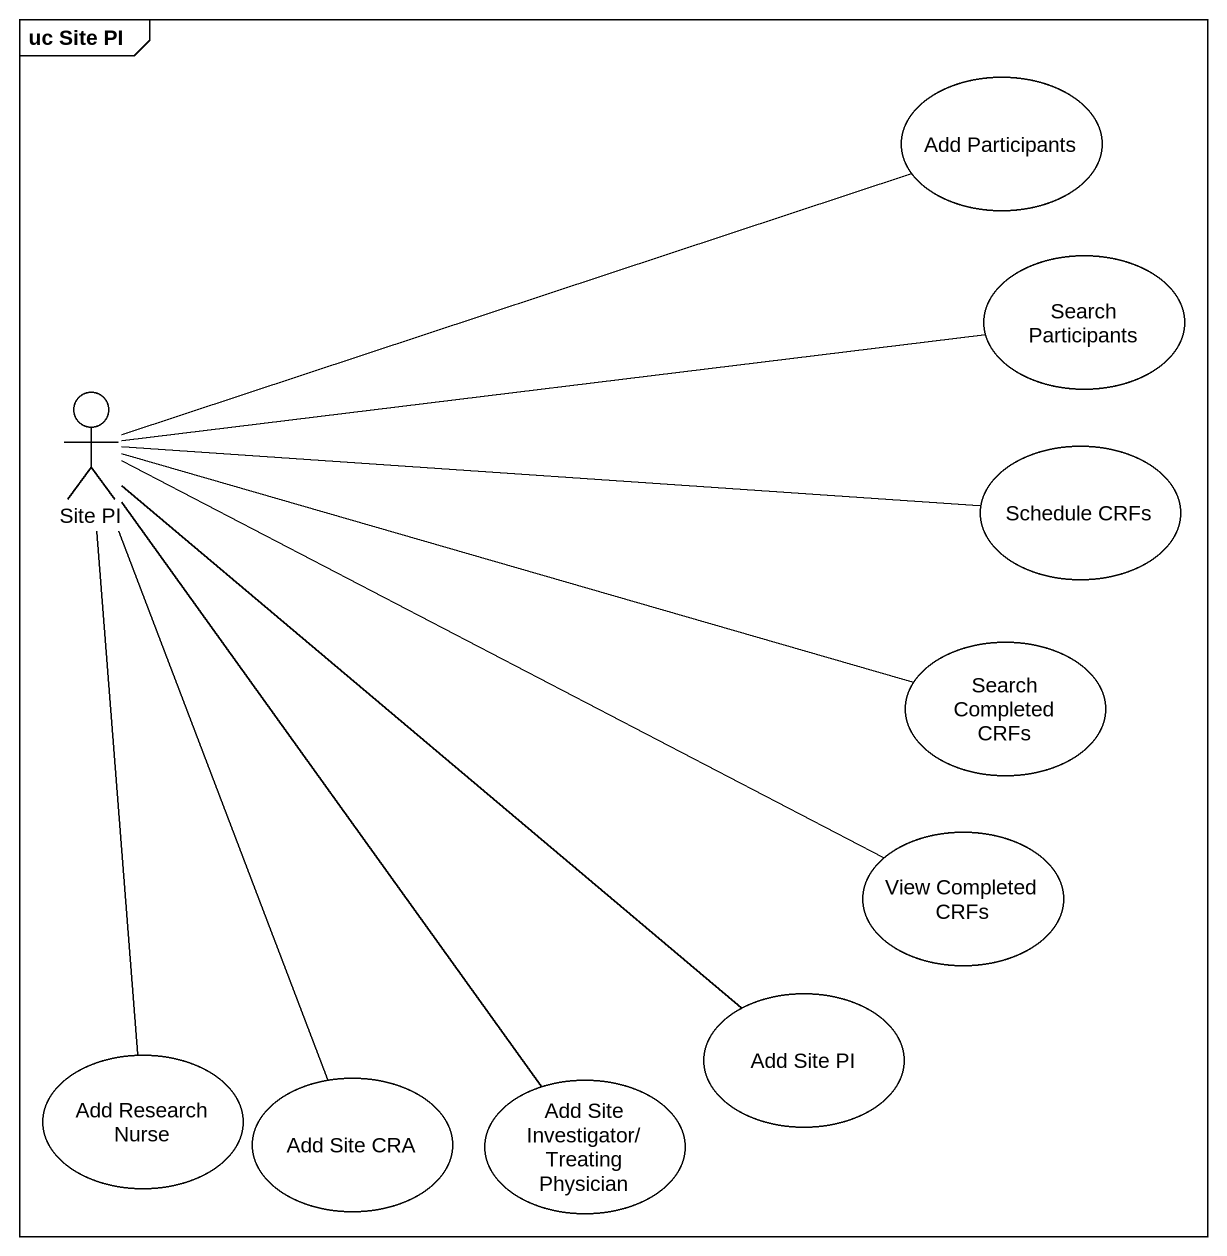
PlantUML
@startuml
mainframe uc Site PI
usecase "Add Participants" as Add_Participants
usecase "Search Participants" as Search_Participants
actor "Site PI" as Site_PI
usecase "Schedule CRFs" as Schedule_CRFs
usecase "Search Completed CRFs" as Search_Completed_CRFs
usecase "View Completed CRFs" as View_Completed_CRFs
usecase "Add Site PI" as Add_Site_PI
usecase "Add Research Nurse" as Add_Research_Nurse
usecase "Add Site CRA" as Add_Site_CRA
usecase "Add Site Investigator/ Treating Physician" as Add_Site_Investigator
Site_PI -right- Add_Participants
Site_PI -right- Search_Participants
Site_PI -right- Schedule_CRFs
Site_PI -- Add_Site_PI
Site_PI -- Add_Research_Nurse
Site_PI -- Add_Site_CRA
Site_PI -- Add_Site_Investigator
Search_Completed_CRFs -left- Site_PI
View_Completed_CRFs -left- Site_PI
@enduml
